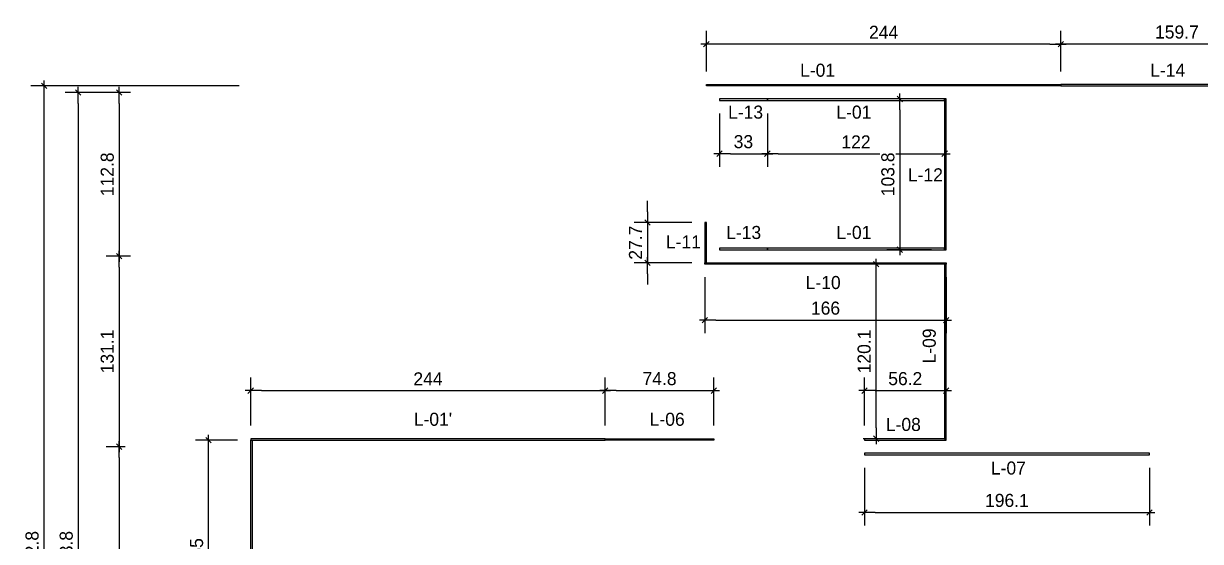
# Model space of a CAD drawing. Header units: millimetres. Extents: x 19442 to 19711, y 4351 to 4752.
# Drawn here: x 19442.46 to 19450.56, y 4519.09 to 4522.65 of the extents above; entities that cross this region are included whole.
import ezdxf

# ---------------------------------------------------------------- set-up
doc = ezdxf.new("R2010")
doc.units = ezdxf.units.MM
for name, color, linetype in [('0 @ 0.5', 7, 'Continuous'), ('LAMINA PLYROCK', 3, 'Continuous'), ('TEXTO @ 0.5', 2, 'Continuous')]:
    doc.layers.add(name, color=color, linetype=linetype)
doc.styles.add('century gothic', font='GOTHIC.TTF')
doc.dimstyles.new('ANOTATIVE CM SMCONSTRUCCIONES', dxfattribs={"dimscale": 0, "dimtxt": 0.18, "dimasz": 0.15, "dimexe": 0.18, "dimexo": 0.18, "dimgap": 0.07, "dimtad": 1, "dimdec": 1, "dimlfac": 100, "dimdsep": 46, "dimtxsty": 'century gothic', "dimblk1": 'FLECHA1', "dimblk2": 'FLECHA1', "dimsah": 1, "dimcen": 0.18, "dimdle": 0.075, "dimclrd": 1, "dimclre": 1, "dimclrt": 2, "dimaunit": 1, "dimadec": 0, "dimazin": 2, "dimtfac": 0.75, "dimtdec": 1, "dimtix": 1, "dimtmove": 2, "dimatfit": 3, "dimfxl": 0.09, "dimtvp": 1.5, "dimtfill": 1, "dimtolj": 1, "dimtzin": 0, "dimarcsym": 0})

# ---------------------------------------------------------------- blocks, each defined once
blk = doc.blocks.new('FLECHA1')
at = {"color": 1}
blk.add_line((-1, 0), (0.5, 0), dxfattribs=at)
at = {"color": 4}
blk.add_line((-0.25, -0.25), (0.25, 0.25), dxfattribs=at)
blk = doc.blocks.new('*D22')
at = {"color": 1, "lineweight": -2, "transparency": 16777216}
for p, q in [((19443.1945, 4522.1759), (19443.0282, 4522.1759)), ((19443.1182, 4522.1009), (19443.1182, 4521.1234)), ((19443.1945, 4521.0484), (19443.0282, 4521.0484))]:
    blk.add_line(p, q, dxfattribs=at)
at = {"layer": 'Defpoints', "color": 0, "transparency": 16777216}
for p in [(19443.2845, 4522.1759), (19443.1182, 4521.0484), (19443.2845, 4521.0484)]:
    blk.add_point(p, dxfattribs=at)
at = {"color": 1, "lineweight": -2, "transparency": 16777216, "xscale": 0.075, "yscale": 0.075, "zscale": 0.075}
for p, rotation in [((19443.1182, 4522.1759), 90), ((19443.1182, 4521.0484), 270)]:
    blk.add_blockref('FLECHA1', p, dxfattribs=dict(at, rotation=rotation))
at = {"color": 2, "transparency": 16777216, "insert": (19443.0359, 4521.6122), "char_height": 0.09, "attachment_point": 5, "rotation": 90, "style": 'century gothic', "bg_fill": 3, "box_fill_scale": 1.1, "bg_fill_color": 256, "bg_fill_true_color": 13158600, "bg_fill_transparency": 0}
blk.add_mtext('\\A1;112.8', dxfattribs=at)
blk = doc.blocks.new('*D23')
at = {"color": 1, "lineweight": -2, "transparency": 16777216}
for p, q in [((19443.1945, 4521.0484), (19443.0282, 4521.0484)), ((19443.1182, 4520.9734), (19443.1182, 4519.8125)), ((19443.1595, 4519.7375), (19443.0282, 4519.7375))]:
    blk.add_line(p, q, dxfattribs=at)
at = {"layer": 'Defpoints', "color": 0, "transparency": 16777216}
for p in [(19443.2845, 4521.0484), (19443.1182, 4519.7375), (19443.2495, 4519.7375)]:
    blk.add_point(p, dxfattribs=at)
at = {"color": 1, "lineweight": -2, "transparency": 16777216, "xscale": 0.075, "yscale": 0.075, "zscale": 0.075}
for p, rotation in [((19443.1182, 4521.0484), 90), ((19443.1182, 4519.7375), 270)]:
    blk.add_blockref('FLECHA1', p, dxfattribs=dict(at, rotation=rotation))
at = {"color": 2, "transparency": 16777216, "insert": (19443.0359, 4520.393), "char_height": 0.09, "attachment_point": 5, "rotation": 90, "style": 'century gothic', "bg_fill": 3, "box_fill_scale": 1.1, "bg_fill_color": 256, "bg_fill_true_color": 13158600, "bg_fill_transparency": 0}
blk.add_mtext('\\A1;131.1', dxfattribs=at)
blk = doc.blocks.new('*D24')
at = {"color": 1, "lineweight": -2, "transparency": 16777216}
for p, q in [((19443.1595, 4519.7375), (19443.0282, 4519.7375)), ((19443.1182, 4519.6625), (19443.1182, 4516.9875)), ((19443.1624, 4516.9125), (19443.0282, 4516.9125))]:
    blk.add_line(p, q, dxfattribs=at)
at = {"layer": 'Defpoints', "color": 0, "transparency": 16777216}
for p in [(19443.2495, 4519.7375), (19443.1182, 4516.9125), (19443.2524, 4516.9125)]:
    blk.add_point(p, dxfattribs=at)
at = {"color": 1, "lineweight": -2, "transparency": 16777216, "xscale": 0.075, "yscale": 0.075, "zscale": 0.075}
for p, rotation in [((19443.1182, 4519.7375), 90), ((19443.1182, 4516.9125), 270)]:
    blk.add_blockref('FLECHA1', p, dxfattribs=dict(at, rotation=rotation))
at = {"color": 2, "transparency": 16777216, "insert": (19443.0359, 4518.325), "char_height": 0.09, "attachment_point": 5, "rotation": 90, "style": 'century gothic', "bg_fill": 3, "box_fill_scale": 1.1, "bg_fill_color": 256, "bg_fill_true_color": 13158600, "bg_fill_transparency": 0}
blk.add_mtext('\\A1;282.5', dxfattribs=at)
blk = doc.blocks.new('*D26')
at = {"color": 1, "lineweight": -2, "transparency": 16777216}
for p, q in [((19443.1945, 4522.1759), (19442.7458, 4522.1759)), ((19442.8358, 4522.1009), (19442.8358, 4515.9125)), ((19443.1945, 4515.8375), (19442.7458, 4515.8375))]:
    blk.add_line(p, q, dxfattribs=at)
at = {"layer": 'Defpoints', "color": 0, "transparency": 16777216}
for p in [(19443.2845, 4522.1759), (19442.8358, 4515.8375), (19443.2845, 4515.8375)]:
    blk.add_point(p, dxfattribs=at)
at = {"color": 1, "lineweight": -2, "transparency": 16777216, "xscale": 0.075, "yscale": 0.075, "zscale": 0.075}
for p, rotation in [((19442.8358, 4522.1759), 90), ((19442.8358, 4515.8375), 270)]:
    blk.add_blockref('FLECHA1', p, dxfattribs=dict(at, rotation=rotation))
at = {"color": 2, "transparency": 16777216, "insert": (19442.7535, 4519.0067), "char_height": 0.09, "attachment_point": 5, "rotation": 90, "style": 'century gothic', "bg_fill": 3, "box_fill_scale": 1.1, "bg_fill_color": 256, "bg_fill_true_color": 13158600, "bg_fill_transparency": 0}
blk.add_mtext('\\A1;633.8', dxfattribs=at)
blk = doc.blocks.new('*D38')
at = {"color": 1, "lineweight": -2, "transparency": 16777216}
for p, q in [((19443.943, 4522.2209), (19442.5107, 4522.2209)), ((19442.6007, 4515.8675), (19442.6007, 4522.1459)), ((19443.943, 4515.7925), (19442.5107, 4515.7925))]:
    blk.add_line(p, q, dxfattribs=at)
at = {"layer": 'Defpoints', "color": 0, "transparency": 16777216}
for p in [(19442.6007, 4522.2209), (19444.033, 4522.2209), (19444.033, 4515.7925)]:
    blk.add_point(p, dxfattribs=at)
at = {"color": 1, "lineweight": -2, "transparency": 16777216, "xscale": 0.075, "yscale": 0.075, "zscale": 0.075}
for p, rotation in [((19442.6007, 4522.2209), 90), ((19442.6007, 4515.7925), 270)]:
    blk.add_blockref('FLECHA1', p, dxfattribs=dict(at, rotation=rotation))
at = {"color": 2, "transparency": 16777216, "insert": (19442.5184, 4519.0067), "char_height": 0.09, "attachment_point": 5, "rotation": 90, "style": 'century gothic', "bg_fill": 3, "box_fill_scale": 1.1, "bg_fill_color": 256, "bg_fill_true_color": 13158600, "bg_fill_transparency": 0}
blk.add_mtext('\\A1;642.8', dxfattribs=at)
blk = doc.blocks.new('*D74')
at = {"color": 1, "lineweight": -2, "transparency": 16777216}
for p, q in [((19443.933, 4519.7825), (19443.642, 4519.7825)), ((19443.732, 4518.3075), (19443.732, 4519.7075)), ((19443.933, 4518.2325), (19443.642, 4518.2325))]:
    blk.add_line(p, q, dxfattribs=at)
at = {"layer": 'Defpoints', "color": 0, "transparency": 16777216}
for p in [(19443.732, 4519.7825), (19444.023, 4519.7825), (19444.023, 4518.2325)]:
    blk.add_point(p, dxfattribs=at)
at = {"color": 1, "lineweight": -2, "transparency": 16777216, "xscale": 0.075, "yscale": 0.075, "zscale": 0.075}
for p, rotation in [((19443.732, 4519.7825), 90), ((19443.732, 4518.2325), 270)]:
    blk.add_blockref('FLECHA1', p, dxfattribs=dict(at, rotation=rotation))
at = {"color": 2, "transparency": 16777216, "insert": (19443.6508, 4519.0075), "char_height": 0.09, "attachment_point": 5, "rotation": 90, "style": 'century gothic', "bg_fill": 3, "box_fill_scale": 1.1, "bg_fill_color": 256, "bg_fill_true_color": 13158600, "bg_fill_transparency": 0}
blk.add_mtext('\\A1;155', dxfattribs=at)
blk = doc.blocks.new('*D75')
at = {"color": 1, "lineweight": -2, "transparency": 16777216}
for p, q in [((19444.023, 4519.8825), (19444.023, 4520.2131)), ((19446.463, 4519.8825), (19446.463, 4520.2131)), ((19444.098, 4520.1231), (19446.388, 4520.1231))]:
    blk.add_line(p, q, dxfattribs=at)
at = {"layer": 'Defpoints', "color": 0, "transparency": 16777216}
for p in [(19446.463, 4520.1231), (19444.023, 4519.7925), (19446.463, 4519.7925)]:
    blk.add_point(p, dxfattribs=at)
at = {"color": 1, "lineweight": -2, "transparency": 16777216, "xscale": 0.075, "yscale": 0.075, "zscale": 0.075, "rotation": 180}
blk.add_blockref('FLECHA1', (19444.023, 4520.1231), dxfattribs=at)
at = {"color": 1, "lineweight": -2, "transparency": 16777216, "xscale": 0.075, "yscale": 0.075, "zscale": 0.075}
blk.add_blockref('FLECHA1', (19446.463, 4520.1231), dxfattribs=at)
at = {"color": 2, "transparency": 16777216, "insert": (19445.243, 4520.2043), "char_height": 0.09, "attachment_point": 5, "style": 'century gothic', "bg_fill": 3, "box_fill_scale": 1.1, "bg_fill_color": 256, "bg_fill_true_color": 13158600, "bg_fill_transparency": 0}
blk.add_mtext('\\A1;244', dxfattribs=at)
blk = doc.blocks.new('*D76')
at = {"color": 1, "lineweight": -2, "transparency": 16777216}
for p, q in [((19446.463, 4519.8825), (19446.463, 4520.2131)), ((19447.2112, 4519.8825), (19447.2112, 4520.2131)), ((19446.538, 4520.1231), (19447.1362, 4520.1231))]:
    blk.add_line(p, q, dxfattribs=at)
at = {"layer": 'Defpoints', "color": 0, "transparency": 16777216}
for p in [(19447.2112, 4520.1231), (19446.463, 4519.7925), (19447.2112, 4519.7925)]:
    blk.add_point(p, dxfattribs=at)
at = {"color": 1, "lineweight": -2, "transparency": 16777216, "xscale": 0.075, "yscale": 0.075, "zscale": 0.075, "rotation": 180}
blk.add_blockref('FLECHA1', (19446.463, 4520.1231), dxfattribs=at)
at = {"color": 1, "lineweight": -2, "transparency": 16777216, "xscale": 0.075, "yscale": 0.075, "zscale": 0.075}
blk.add_blockref('FLECHA1', (19447.2112, 4520.1231), dxfattribs=at)
at = {"color": 2, "transparency": 16777216, "insert": (19446.8371, 4520.2054), "char_height": 0.09, "attachment_point": 5, "style": 'century gothic', "bg_fill": 3, "box_fill_scale": 1.1, "bg_fill_color": 256, "bg_fill_true_color": 13158600, "bg_fill_transparency": 0}
blk.add_mtext('\\A1;74.8', dxfattribs=at)
blk = doc.blocks.new('*D85')
at = {"color": 1, "lineweight": -2, "transparency": 16777216}
for p, q in [((19448.2472, 4519.5925), (19448.2472, 4519.1949)), ((19450.2087, 4519.5925), (19450.2087, 4519.1949)), ((19448.3222, 4519.2849), (19450.1337, 4519.2849))]:
    blk.add_line(p, q, dxfattribs=at)
at = {"layer": 'Defpoints', "color": 0, "transparency": 16777216}
for p in [(19448.2472, 4519.6825), (19450.2087, 4519.6825), (19450.2087, 4519.2849)]:
    blk.add_point(p, dxfattribs=at)
at = {"color": 1, "lineweight": -2, "transparency": 16777216, "xscale": 0.075, "yscale": 0.075, "zscale": 0.075, "rotation": 180}
blk.add_blockref('FLECHA1', (19448.2472, 4519.2849), dxfattribs=at)
at = {"color": 1, "lineweight": -2, "transparency": 16777216, "xscale": 0.075, "yscale": 0.075, "zscale": 0.075}
blk.add_blockref('FLECHA1', (19450.2087, 4519.2849), dxfattribs=at)
at = {"color": 2, "transparency": 16777216, "insert": (19449.228, 4519.3672), "char_height": 0.09, "attachment_point": 5, "style": 'century gothic', "bg_fill": 3, "box_fill_scale": 1.1, "bg_fill_color": 256, "bg_fill_true_color": 13158600, "bg_fill_transparency": 0}
blk.add_mtext('\\A1;196.1', dxfattribs=at)
blk = doc.blocks.new('*D91')
at = {"color": 1, "lineweight": -2, "transparency": 16777216}
for p, q in [((19449.5992, 4522.3209), (19449.5992, 4522.5989)), ((19451.1967, 4522.3209), (19451.1967, 4522.5989)), ((19451.1217, 4522.5089), (19449.6742, 4522.5089))]:
    blk.add_line(p, q, dxfattribs=at)
at = {"layer": 'Defpoints', "color": 0, "transparency": 16777216}
for p in [(19449.5992, 4522.5089), (19449.5992, 4522.2309), (19451.1967, 4522.2309)]:
    blk.add_point(p, dxfattribs=at)
at = {"color": 1, "lineweight": -2, "transparency": 16777216, "xscale": 0.075, "yscale": 0.075, "zscale": 0.075, "rotation": 180}
blk.add_blockref('FLECHA1', (19449.5992, 4522.5089), dxfattribs=at)
at = {"color": 1, "lineweight": -2, "transparency": 16777216, "xscale": 0.075, "yscale": 0.075, "zscale": 0.075}
blk.add_blockref('FLECHA1', (19451.1967, 4522.5089), dxfattribs=at)
at = {"color": 2, "transparency": 16777216, "insert": (19450.398, 4522.5911), "char_height": 0.09, "attachment_point": 5, "style": 'century gothic', "bg_fill": 3, "box_fill_scale": 1.1, "bg_fill_color": 256, "bg_fill_true_color": 13158600, "bg_fill_transparency": 0}
blk.add_mtext('\\A1;159.7', dxfattribs=at)
blk = doc.blocks.new('*D92')
at = {"color": 1, "lineweight": -2, "transparency": 16777216}
for p, q in [((19447.1592, 4522.3209), (19447.1592, 4522.5989)), ((19449.5992, 4522.3209), (19449.5992, 4522.5989)), ((19449.5242, 4522.5089), (19447.2342, 4522.5089))]:
    blk.add_line(p, q, dxfattribs=at)
at = {"layer": 'Defpoints', "color": 0, "transparency": 16777216}
for p in [(19447.1592, 4522.5089), (19447.1592, 4522.2309), (19449.5992, 4522.2309)]:
    blk.add_point(p, dxfattribs=at)
at = {"color": 1, "lineweight": -2, "transparency": 16777216, "xscale": 0.075, "yscale": 0.075, "zscale": 0.075, "rotation": 180}
blk.add_blockref('FLECHA1', (19447.1592, 4522.5089), dxfattribs=at)
at = {"color": 1, "lineweight": -2, "transparency": 16777216, "xscale": 0.075, "yscale": 0.075, "zscale": 0.075}
blk.add_blockref('FLECHA1', (19449.5992, 4522.5089), dxfattribs=at)
at = {"color": 2, "transparency": 16777216, "insert": (19448.3792, 4522.59), "char_height": 0.09, "attachment_point": 5, "style": 'century gothic', "bg_fill": 3, "box_fill_scale": 1.1, "bg_fill_color": 256, "bg_fill_true_color": 13158600, "bg_fill_transparency": 0}
blk.add_mtext('\\A1;244', dxfattribs=at)
blk = doc.blocks.new('*D93')
at = {"color": 1, "lineweight": -2, "transparency": 16777216}
for p, q in [((19447.2492, 4522.0309), (19447.2492, 4521.6642)), ((19447.5792, 4522.0309), (19447.5792, 4521.6642)), ((19447.3242, 4521.7542), (19447.5042, 4521.7542))]:
    blk.add_line(p, q, dxfattribs=at)
at = {"layer": 'Defpoints', "color": 0, "transparency": 16777216}
for p in [(19447.2492, 4522.1209), (19447.5792, 4522.1209), (19447.5792, 4521.7542)]:
    blk.add_point(p, dxfattribs=at)
at = {"color": 1, "lineweight": -2, "transparency": 16777216, "xscale": 0.075, "yscale": 0.075, "zscale": 0.075, "rotation": 180}
blk.add_blockref('FLECHA1', (19447.2492, 4521.7542), dxfattribs=at)
at = {"color": 1, "lineweight": -2, "transparency": 16777216, "xscale": 0.075, "yscale": 0.075, "zscale": 0.075}
blk.add_blockref('FLECHA1', (19447.5792, 4521.7542), dxfattribs=at)
at = {"color": 2, "transparency": 16777216, "insert": (19447.4142, 4521.8365), "char_height": 0.09, "attachment_point": 5, "style": 'century gothic', "bg_fill": 3, "box_fill_scale": 1.1, "bg_fill_color": 256, "bg_fill_true_color": 13158600, "bg_fill_transparency": 0}
blk.add_mtext('\\A1;33', dxfattribs=at)
blk = doc.blocks.new('*D94')
at = {"color": 1, "lineweight": -2, "transparency": 16777216}
for p, q in [((19447.5792, 4522.0309), (19447.5792, 4521.6642)), ((19448.7992, 4522.0309), (19448.7992, 4521.6642)), ((19447.6542, 4521.7542), (19448.7242, 4521.7542))]:
    blk.add_line(p, q, dxfattribs=at)
at = {"layer": 'Defpoints', "color": 0, "transparency": 16777216}
for p in [(19447.5792, 4522.1209), (19448.7992, 4522.1209), (19448.7992, 4521.7542)]:
    blk.add_point(p, dxfattribs=at)
at = {"color": 1, "lineweight": -2, "transparency": 16777216, "xscale": 0.075, "yscale": 0.075, "zscale": 0.075, "rotation": 180}
blk.add_blockref('FLECHA1', (19447.5792, 4521.7542), dxfattribs=at)
at = {"color": 1, "lineweight": -2, "transparency": 16777216, "xscale": 0.075, "yscale": 0.075, "zscale": 0.075}
blk.add_blockref('FLECHA1', (19448.7992, 4521.7542), dxfattribs=at)
at = {"color": 2, "transparency": 16777216, "insert": (19448.1892, 4521.8353), "char_height": 0.09, "attachment_point": 5, "style": 'century gothic', "bg_fill": 3, "box_fill_scale": 1.1, "bg_fill_color": 256, "bg_fill_true_color": 13158600, "bg_fill_transparency": 0}
blk.add_mtext('\\A1;122', dxfattribs=at)
blk = doc.blocks.new('*D423')
at = {"color": 1, "lineweight": -2, "transparency": 16777216}
for p, q in [((19448.7092, 4522.1309), (19448.4011, 4522.1309)), ((19448.4911, 4522.0559), (19448.4911, 4521.1684)), ((19448.7092, 4521.0934), (19448.4011, 4521.0934))]:
    blk.add_line(p, q, dxfattribs=at)
at = {"layer": 'Defpoints', "color": 0, "transparency": 16777216}
for p in [(19448.7992, 4522.1309), (19448.4911, 4521.0934), (19448.7992, 4521.0934)]:
    blk.add_point(p, dxfattribs=at)
at = {"color": 1, "lineweight": -2, "transparency": 16777216, "xscale": 0.075, "yscale": 0.075, "zscale": 0.075}
for p, rotation in [((19448.4911, 4522.1309), 90), ((19448.4911, 4521.0934), 270)]:
    blk.add_blockref('FLECHA1', p, dxfattribs=dict(at, rotation=rotation))
at = {"color": 2, "transparency": 16777216, "insert": (19448.4088, 4521.6122), "char_height": 0.09, "attachment_point": 5, "rotation": 90, "style": 'century gothic', "bg_fill": 3, "box_fill_scale": 1.1, "bg_fill_color": 256, "bg_fill_true_color": 13158600, "bg_fill_transparency": 0}
blk.add_mtext('\\A1;103.8', dxfattribs=at)
blk = doc.blocks.new('*D422')
at = {"color": 1, "lineweight": -2, "transparency": 16777216}
for p, q in [((19446.7534, 4521.3549), (19446.7534, 4521.4299)), ((19447.0592, 4521.2799), (19446.6634, 4521.2799)), ((19446.7534, 4521.2799), (19446.7534, 4521.0034)), ((19447.0592, 4521.0034), (19446.6634, 4521.0034)), ((19446.7534, 4520.9284), (19446.7534, 4520.8534))]:
    blk.add_line(p, q, dxfattribs=at)
at = {"layer": 'Defpoints', "color": 0, "transparency": 16777216}
for p in [(19447.1492, 4521.2799), (19447.1492, 4521.0034)]:
    blk.add_point(p, dxfattribs=at)
at = {"color": 1, "lineweight": -2, "transparency": 16777216, "xscale": 0.075, "yscale": 0.075, "zscale": 0.075}
for p, rotation in [((19446.7534, 4521.2799), 270), ((19446.7534, 4521.0034), 90)]:
    blk.add_blockref('FLECHA1', p, dxfattribs=dict(at, rotation=rotation))
at = {"color": 2, "transparency": 16777216, "insert": (19446.6712, 4521.1417), "char_height": 0.09, "attachment_point": 5, "rotation": 90, "style": 'century gothic', "bg_fill": 3, "box_fill_scale": 1.1, "bg_fill_color": 256, "bg_fill_true_color": 13158600, "bg_fill_transparency": 0}
blk.add_mtext('\\A1;27.7', dxfattribs=at)
at = {"layer": 'Defpoints', "color": 0, "transparency": 16777216}
blk.add_point((19446.7534, 4521.0034), dxfattribs=at)
blk = doc.blocks.new('*D421')
at = {"color": 1, "lineweight": -2, "transparency": 16777216}
for p, q in [((19447.1492, 4520.9034), (19447.1492, 4520.5183)), ((19448.8092, 4520.9034), (19448.8092, 4520.5183)), ((19447.2242, 4520.6083), (19448.7342, 4520.6083))]:
    blk.add_line(p, q, dxfattribs=at)
at = {"layer": 'Defpoints', "color": 0, "transparency": 16777216}
for p in [(19447.1492, 4520.9934), (19448.8092, 4520.9934), (19448.8092, 4520.6083)]:
    blk.add_point(p, dxfattribs=at)
at = {"color": 1, "lineweight": -2, "transparency": 16777216, "xscale": 0.075, "yscale": 0.075, "zscale": 0.075, "rotation": 180}
blk.add_blockref('FLECHA1', (19447.1492, 4520.6083), dxfattribs=at)
at = {"color": 1, "lineweight": -2, "transparency": 16777216, "xscale": 0.075, "yscale": 0.075, "zscale": 0.075}
blk.add_blockref('FLECHA1', (19448.8092, 4520.6083), dxfattribs=at)
at = {"color": 2, "transparency": 16777216, "insert": (19447.9792, 4520.6906), "char_height": 0.09, "attachment_point": 5, "style": 'century gothic', "bg_fill": 3, "box_fill_scale": 1.1, "bg_fill_color": 256, "bg_fill_true_color": 13158600, "bg_fill_transparency": 0}
blk.add_mtext('\\A1;166', dxfattribs=at)
blk = doc.blocks.new('*D98')
at = {"color": 1, "lineweight": -2, "transparency": 16777216}
for p, q in [((19448.7092, 4520.9934), (19448.2378, 4520.9934)), ((19448.3278, 4519.8675), (19448.3278, 4520.9184)), ((19448.7092, 4519.7925), (19448.2378, 4519.7925))]:
    blk.add_line(p, q, dxfattribs=at)
at = {"layer": 'Defpoints', "color": 0, "transparency": 16777216}
for p in [(19448.3278, 4520.9934), (19448.7992, 4520.9934), (19448.7992, 4519.7925)]:
    blk.add_point(p, dxfattribs=at)
at = {"color": 1, "lineweight": -2, "transparency": 16777216, "xscale": 0.075, "yscale": 0.075, "zscale": 0.075}
for p, rotation in [((19448.3278, 4520.9934), 90), ((19448.3278, 4519.7925), 270)]:
    blk.add_blockref('FLECHA1', p, dxfattribs=dict(at, rotation=rotation))
at = {"color": 2, "transparency": 16777216, "insert": (19448.2455, 4520.393), "char_height": 0.09, "attachment_point": 5, "rotation": 90, "style": 'century gothic', "bg_fill": 3, "box_fill_scale": 1.1, "bg_fill_color": 256, "bg_fill_true_color": 13158600, "bg_fill_transparency": 0}
blk.add_mtext('\\A1;120.1', dxfattribs=at)
blk = doc.blocks.new('*D99')
at = {"color": 1, "lineweight": -2, "transparency": 16777216}
for p, q in [((19448.2472, 4519.8825), (19448.2472, 4520.2131)), ((19448.8092, 4519.8825), (19448.8092, 4520.2131)), ((19448.3222, 4520.1231), (19448.7342, 4520.1231))]:
    blk.add_line(p, q, dxfattribs=at)
at = {"layer": 'Defpoints', "color": 0, "transparency": 16777216}
for p in [(19448.8092, 4520.1231), (19448.2472, 4519.7925), (19448.8092, 4519.7925)]:
    blk.add_point(p, dxfattribs=at)
at = {"color": 1, "lineweight": -2, "transparency": 16777216, "xscale": 0.075, "yscale": 0.075, "zscale": 0.075, "rotation": 180}
blk.add_blockref('FLECHA1', (19448.2472, 4520.1231), dxfattribs=at)
at = {"color": 1, "lineweight": -2, "transparency": 16777216, "xscale": 0.075, "yscale": 0.075, "zscale": 0.075}
blk.add_blockref('FLECHA1', (19448.8092, 4520.1231), dxfattribs=at)
at = {"color": 2, "transparency": 16777216, "insert": (19448.5282, 4520.2054), "char_height": 0.09, "attachment_point": 5, "style": 'century gothic', "bg_fill": 3, "box_fill_scale": 1.1, "bg_fill_color": 256, "bg_fill_true_color": 13158600, "bg_fill_transparency": 0}
blk.add_mtext('\\A1;56.2', dxfattribs=at)

msp = doc.modelspace()

# ---------------------------------------------------------------- linework, layer by layer
at = {"layer": 'LAMINA PLYROCK'}
for points in [[(19447.1592, 4522.2309), (19449.5992, 4522.2309), (19449.5992, 4522.2209), (19447.1592, 4522.2209)], [(19451.1967, 4522.2309), (19449.5992, 4522.2309), (19449.5992, 4522.2209), (19451.1967, 4522.2209)], [(19447.5792, 4522.1309), (19447.2492, 4522.1309), (19447.2492, 4522.1209), (19447.5792, 4522.1209)], [(19448.7992, 4522.1309), (19447.5792, 4522.1309), (19447.5792, 4522.1209), (19448.7992, 4522.1209)], [(19448.8092, 4521.0934), (19448.8092, 4522.1309), (19448.7992, 4522.1309), (19448.7992, 4521.0934)], [(19447.1592, 4521.0034), (19447.1592, 4521.2799), (19447.1492, 4521.2799), (19447.1492, 4521.0034)], [(19447.5792, 4521.1034), (19447.2492, 4521.1034), (19447.2492, 4521.0934), (19447.5792, 4521.0934)], [(19448.7992, 4521.1034), (19447.5792, 4521.1034), (19447.5792, 4521.0934), (19448.7992, 4521.0934)], [(19447.1492, 4521.0034), (19448.8092, 4521.0034), (19448.8092, 4520.9934), (19447.1492, 4520.9934)], [(19448.8092, 4519.7925), (19448.8092, 4520.9934), (19448.7992, 4520.9934), (19448.7992, 4519.7925)], [(19447.2112, 4519.7825), (19446.463, 4519.7825), (19446.463, 4519.7925), (19447.2112, 4519.7925)], [(19448.2472, 4519.7825), (19448.8092, 4519.7825), (19448.8092, 4519.7925), (19448.2472, 4519.7925)], [(19448.2472, 4519.6825), (19450.2087, 4519.6825), (19450.2087, 4519.6925), (19448.2472, 4519.6925)]]:
    msp.add_lwpolyline(points, close=True, dxfattribs=at)

# ---------------------------------------------------------------- texts
at = {"layer": 'TEXTO @ 0.5', "color": 2, "char_height": 0.09, "width": 0.238534, "attachment_point": 1, "style": 'century gothic'}
for s, insert in [('L-01 ', (19447.8043, 4522.374)), ('L-14 ', (19450.2142, 4522.374)), ('L-13', (19447.3086, 4522.0854)), ('L-01', (19448.054, 4522.0854)), ('L-12 ', (19448.5466, 4521.6538)), ('L-13', (19447.2954, 4521.2571)), ('L-01', (19448.054, 4521.2571)), ('L-11 ', (19446.881, 4521.192)), ('L-10 ', (19447.8428, 4520.9125)), ("L-01' ", (19445.1455, 4519.9713)), ('L-06 ', (19446.7691, 4519.9713)), ('L-08', (19448.3946, 4519.9356)), ('L-07 ', (19449.1176, 4519.6354))]:
    msp.add_mtext(s, dxfattribs=dict(at, insert=insert))
at = {"layer": 'TEXTO @ 0.5', "color": 2, "insert": (19448.648, 4520.3106), "char_height": 0.09, "width": 0.238534, "attachment_point": 1, "rotation": 90, "style": 'century gothic'}
msp.add_mtext('L-09', dxfattribs=at)

# ---------------------------------------------------------------- dimensions: what is measured, and where the dimension line sits
at = {"layer": '0 @ 0.5'}
dim = msp.add_linear_dim(base=(19443.118199114, 4521.048444306), p1=(19443.284505354, 4522.175944312), p2=(19443.284505354, 4521.048444306), angle=90, dimstyle='ANOTATIVE CM SMCONSTRUCCIONES', override={"dimscale": 0.5, "dimtix": 1, "dimtofl": 1, "dimtmove": 2, "dimatfit": 3}, dxfattribs=at)
dim.commit()
dim.dimension.update_dxf_attribs({"geometry": '*D22', "text_midpoint": (19443.035935347, 4521.612194309)})

# ---------------------------------------------------------------- next in the draw order: dimensions: what is measured, and where the dimension line sits
for base, p1, p2, picture, middle in [((19449.5992112, 4522.5088619), (19451.196711, 4522.2309443), (19449.5992112, 4522.2309443), '*D91', (19450.3979611, 4522.5911256)), ((19447.5792, 4521.7542), (19447.2492, 4522.1209), (19447.5792, 4522.1209), '*D93', (19447.4142, 4521.8365)), ((19450.208711, 4519.2849491), (19448.2472112, 4519.6825443), (19450.208711, 4519.6825443), '*D85', (19449.2279611, 4519.3672128))]:
    dim = msp.add_linear_dim(base=base, p1=p1, p2=p2, dimstyle='ANOTATIVE CM SMCONSTRUCCIONES', override={"dimscale": 0.5, "dimtix": 1, "dimtofl": 1, "dimtmove": 2, "dimatfit": 3}, dxfattribs=at)
    dim.commit()
    dim.dimension.update_dxf_attribs({"geometry": picture, "text_midpoint": middle})
for base, p1, p2, picture, middle in [((19446.753415203, 4521.003444306), (19447.149211167, 4521.279944312), (19447.149211167, 4521.003444306), '*D422', (19446.671151437, 4521.141694309)), ((19443.1182, 4519.7375), (19443.2845, 4521.0484), (19443.2495, 4519.7375), '*D23', (19443.0359, 4520.393))]:
    dim = msp.add_linear_dim(base=base, p1=p1, p2=p2, angle=90, dimstyle='ANOTATIVE CM SMCONSTRUCCIONES', override={"dimscale": 0.5, "dimtix": 1, "dimtofl": 1, "dimtmove": 2, "dimatfit": 3}, dxfattribs=at)
    dim.commit()
    dim.dimension.update_dxf_attribs({"geometry": picture, "text_midpoint": middle})

# ---------------------------------------------------------------- next in the draw order: dimensions: what is measured, and where the dimension line sits
for base, p1, p2, picture, middle in [((19447.1592, 4522.5089), (19449.5992, 4522.2309), (19447.1592, 4522.2309), '*D92', (19448.3792, 4522.59)), ((19448.7992, 4521.7542), (19447.5792, 4522.1209), (19448.7992, 4522.1209), '*D94', (19448.1892, 4521.8353)), ((19448.8092, 4520.6083), (19447.1492, 4520.9934), (19448.8092, 4520.9934), '*D421', (19447.9792, 4520.6906))]:
    dim = msp.add_linear_dim(base=base, p1=p1, p2=p2, dimstyle='ANOTATIVE CM SMCONSTRUCCIONES', override={"dimscale": 0.5, "dimtix": 1, "dimtofl": 1, "dimtmove": 2, "dimatfit": 3}, dxfattribs=at)
    dim.commit()
    dim.dimension.update_dxf_attribs({"geometry": picture, "text_midpoint": middle})
dim = msp.add_linear_dim(base=(19443.1182, 4516.9125), p1=(19443.2495, 4519.7375), p2=(19443.2524, 4516.9125), angle=90, dimstyle='ANOTATIVE CM SMCONSTRUCCIONES', override={"dimscale": 0.5, "dimtix": 1, "dimtofl": 1, "dimtmove": 2, "dimatfit": 3}, dxfattribs=at)
dim.commit()
dim.dimension.update_dxf_attribs({"geometry": '*D24', "text_midpoint": (19443.0359, 4518.325)})

# ---------------------------------------------------------------- next in the draw order: dimensions: what is measured, and where the dimension line sits
for base, p1, p2, picture, middle in [((19442.8358, 4515.8375), (19443.2845, 4522.1759), (19443.2845, 4515.8375), '*D26', (19442.7535, 4519.0067)), ((19448.491097684, 4521.093444306), (19448.799211167, 4522.130944312), (19448.799211167, 4521.093444306), '*D423', (19448.408833918, 4521.612194309))]:
    dim = msp.add_linear_dim(base=base, p1=p1, p2=p2, angle=90, dimstyle='ANOTATIVE CM SMCONSTRUCCIONES', override={"dimscale": 0.5, "dimtix": 1, "dimtofl": 1, "dimtmove": 2, "dimatfit": 3}, dxfattribs=at)
    dim.commit()
    dim.dimension.update_dxf_attribs({"geometry": picture, "text_midpoint": middle})

# ---------------------------------------------------------------- next in the draw order: dimensions: what is measured, and where the dimension line sits
for base, p1, p2, picture, middle in [((19442.6007, 4522.2209), (19444.033, 4515.7925), (19444.033, 4522.2209), '*D38', (19442.5184, 4519.0067)), ((19448.3278, 4520.9934), (19448.7992, 4519.7925), (19448.7992, 4520.9934), '*D98', (19448.2455, 4520.393))]:
    dim = msp.add_linear_dim(base=base, p1=p1, p2=p2, angle=90, dimstyle='ANOTATIVE CM SMCONSTRUCCIONES', override={"dimscale": 0.5, "dimtix": 1, "dimtofl": 1, "dimtmove": 2, "dimatfit": 3}, dxfattribs=at)
    dim.commit()
    dim.dimension.update_dxf_attribs({"geometry": picture, "text_midpoint": middle})

# ---------------------------------------------------------------- next in the draw order: linework, layer by layer
at = {"layer": 'LAMINA PLYROCK'}
for points in [[(19444.023, 4519.7825), (19446.463, 4519.7825), (19446.463, 4519.7925), (19444.023, 4519.7925)], [(19444.033, 4519.7825), (19444.033, 4518.2325), (19444.023, 4518.2325), (19444.023, 4519.7825)]]:
    msp.add_lwpolyline(points, close=True, dxfattribs=at)

# ---------------------------------------------------------------- next in the draw order: dimensions: what is measured, and where the dimension line sits
at = {"layer": '0 @ 0.5'}
dim = msp.add_linear_dim(base=(19448.8092, 4520.1231), p1=(19448.2472, 4519.7925), p2=(19448.8092, 4519.7925), dimstyle='ANOTATIVE CM SMCONSTRUCCIONES', override={"dimscale": 0.5, "dimtix": 1, "dimtofl": 1, "dimtmove": 2, "dimatfit": 3}, dxfattribs=at)
dim.commit()
dim.dimension.update_dxf_attribs({"geometry": '*D99', "text_midpoint": (19448.5282, 4520.2054)})

# ---------------------------------------------------------------- next in the draw order: dimensions: what is measured, and where the dimension line sits
dim = msp.add_linear_dim(base=(19443.732, 4519.7825), p1=(19444.023, 4518.2325), p2=(19444.023, 4519.7825), angle=90, dimstyle='ANOTATIVE CM SMCONSTRUCCIONES', override={"dimscale": 0.5, "dimtix": 1, "dimtofl": 1, "dimtmove": 2, "dimatfit": 3}, dxfattribs=at)
dim.commit()
dim.dimension.update_dxf_attribs({"geometry": '*D74', "text_midpoint": (19443.6508, 4519.0075)})

# ---------------------------------------------------------------- next in the draw order: dimensions: what is measured, and where the dimension line sits
dim = msp.add_linear_dim(base=(19446.463, 4520.1231), p1=(19444.023, 4519.7925), p2=(19446.463, 4519.7925), dimstyle='ANOTATIVE CM SMCONSTRUCCIONES', override={"dimscale": 0.5, "dimtix": 1, "dimtofl": 1, "dimtmove": 2, "dimatfit": 3}, dxfattribs=at)
dim.commit()
dim.dimension.update_dxf_attribs({"geometry": '*D75', "text_midpoint": (19445.243, 4520.2043)})

# ---------------------------------------------------------------- next in the draw order: dimensions: what is measured, and where the dimension line sits
dim = msp.add_linear_dim(base=(19447.2112, 4520.1231), p1=(19446.463, 4519.7925), p2=(19447.2112, 4519.7925), dimstyle='ANOTATIVE CM SMCONSTRUCCIONES', override={"dimscale": 0.5, "dimtix": 1, "dimtofl": 1, "dimtmove": 2, "dimatfit": 3}, dxfattribs=at)
dim.commit()
dim.dimension.update_dxf_attribs({"geometry": '*D76', "text_midpoint": (19446.8371, 4520.2054)})

doc.saveas('drawing.dxf')
